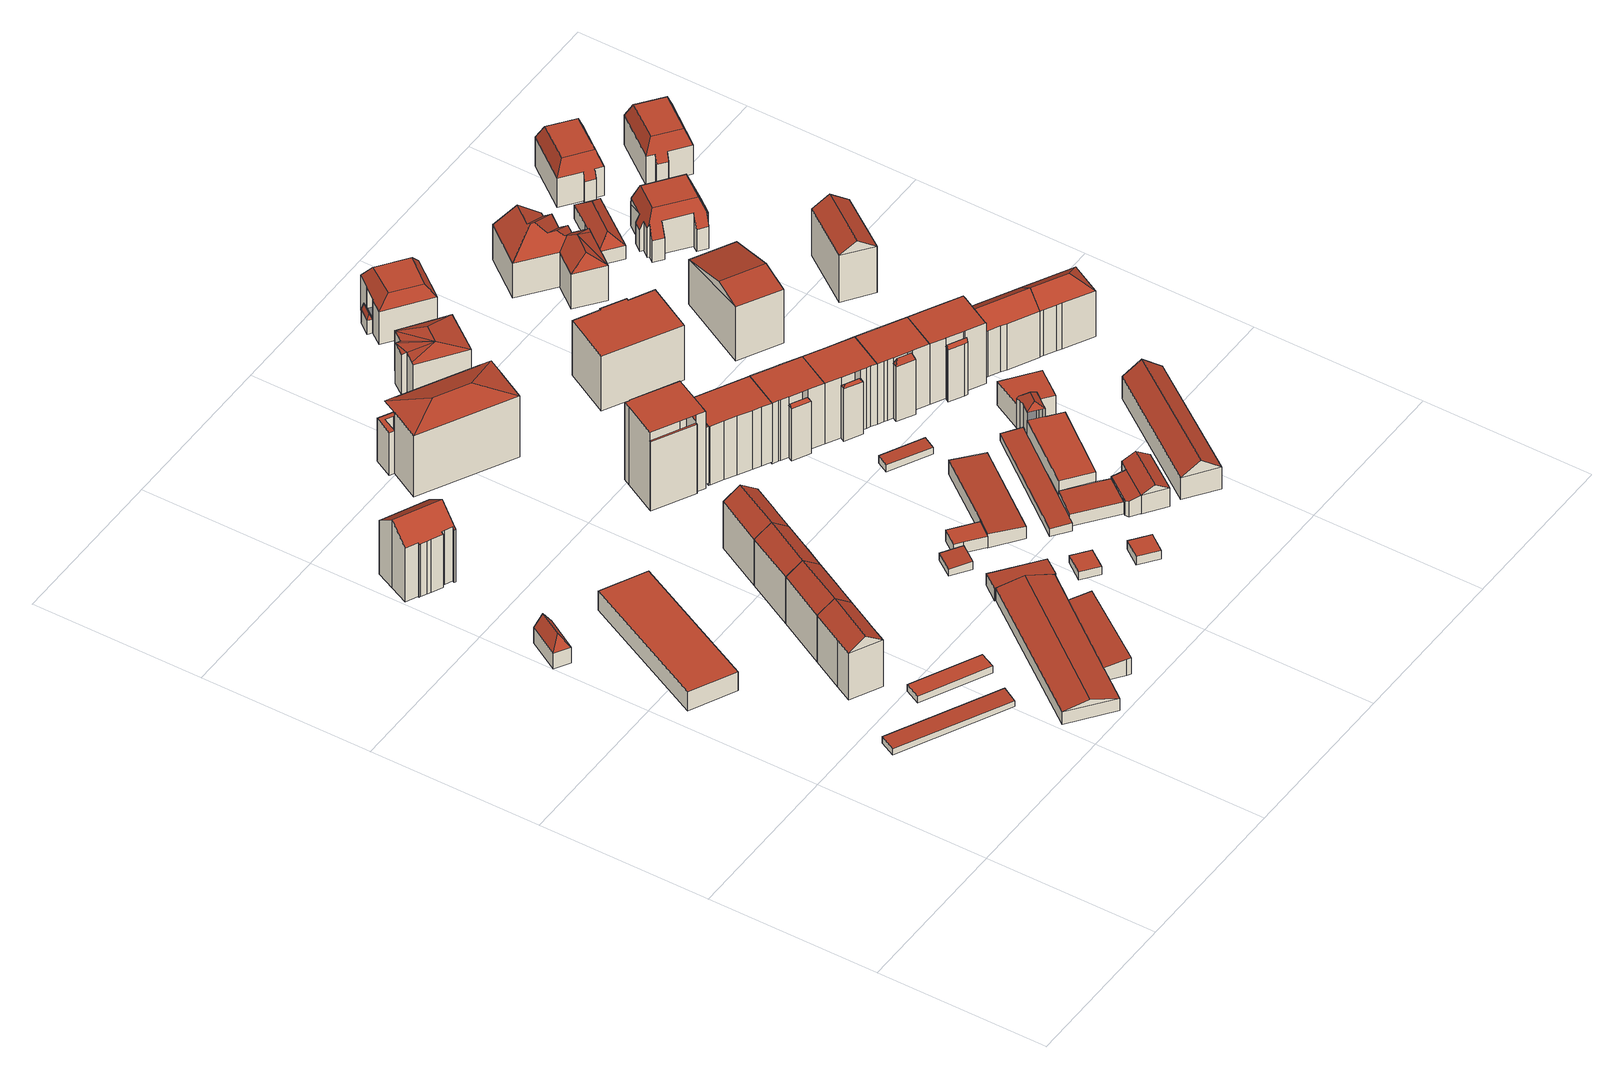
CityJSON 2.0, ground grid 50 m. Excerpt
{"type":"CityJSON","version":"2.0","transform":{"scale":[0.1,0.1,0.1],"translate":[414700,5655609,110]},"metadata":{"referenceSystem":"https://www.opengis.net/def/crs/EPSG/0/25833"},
"CityObjects":{
"building1":{"type":"Building","attributes":{"Dachtyp_tdc":"tdcFreeFormRoof","Gemeindeschluessel":14612000,"Dachneigung":54.96,"QualitaetDacherkennung":4,"Geometrietyp2DReferenz":"3000","measuredHeight":8.85,"function":"31001_9998","roofType":"5000"},"geometry":[{"type":"Solid","lod":"2","boundaries":[[[[0,1,2,3]],[[1,4,5,2]],[[4,6,7,5]],[[6,0,3,7]],[[8,6,4]],[[9,8,4,1]],[[9,1,0]],[[8,9,0,6]],[[3,2,5,7]]]],"semantics":{"surfaces":[{"type":"WallSurface"},{"type":"RoofSurface"},{"type":"GroundSurface"}],"values":[[0,0,0,0,1,1,0,1,2]]}}]},
"building2":{"type":"Building","attributes":{"Dachtyp_tdc":"tdcPolyFlatRoof","Gemeindeschluessel":14612000,"Dachneigung":2.92,"QualitaetDacherkennung":68,"Geometrietyp2DReferenz":"3000","measuredHeight":2.25,"function":"31001_2463","roofType":"2100"},"geometry":[{"type":"Solid","lod":"2","boundaries":[[[[10,11,12,13]],[[11,14,15,12]],[[14,16,17,15]],[[16,10,13,17]],[[16,14,11,10]],[[13,12,15,17]]]],"semantics":{"surfaces":[{"type":"WallSurface"},{"type":"RoofSurface"},{"type":"GroundSurface"}],"values":[[0,0,0,0,1,2]]}}]},
"building3":{"type":"Building","attributes":{"Dachtyp_tdc":"tdcPolyFlatRoof","Gemeindeschluessel":14612000,"Dachneigung":0,"QualitaetDacherkennung":95,"Geometrietyp2DReferenz":"3000","measuredHeight":6.39,"function":"31001_9998","roofType":"1000"},"geometry":[{"type":"Solid","lod":"2","boundaries":[[[[18,19,20,21]],[[22,23,19,18]],[[23,24,20,19]],[[24,25,21,20]],[[25,22,18,21]],[[25,24,23,22]]]],"semantics":{"surfaces":[{"type":"GroundSurface"},{"type":"WallSurface"},{"type":"RoofSurface"}],"values":[[0,1,1,1,1,2]]}}]},
"building4":{"type":"Building","attributes":{"Dachtyp_tdc":"tdcFreeFormRoof","Gemeindeschluessel":14612000,"Dachneigung":35.12,"QualitaetDacherkennung":86,"Geometrietyp2DReferenz":"3000","measuredHeight":19.21,"function":"31001_9998","roofType":"5000"},"geometry":[{"type":"Solid","lod":"2","boundaries":[[[[26,27,28,29]],[[27,30,31,28]],[[30,32,33,31]],[[32,34,35,33]],[[34,36,37,35]],[[36,38,39,37]],[[38,26,29,39]],[[40,41,30,27,26]],[[34,32,41,40,38,36]],[[26,38,40]],[[32,30,41]],[[29,28,31,33,35,37,39]]]],"semantics":{"surfaces":[{"type":"WallSurface"},{"type":"RoofSurface"},{"type":"GroundSurface"}],"values":[[0,0,0,0,0,0,0,1,1,0,0,2]]}}]},
"building5":{"type":"Building","attributes":{"Dachtyp_tdc":"tdcPolyFlatRoof","Gemeindeschluessel":14612000,"Dachneigung":0,"QualitaetDacherkennung":64,"Geometrietyp2DReferenz":"3000","measuredHeight":2.27,"function":"31001_2463","roofType":"1000"},"geometry":[{"type":"Solid","lod":"2","boundaries":[[[[42,43,44,45]],[[43,46,47,44]],[[46,48,49,47]],[[48,42,45,49]],[[48,46,43,42]],[[45,44,47,49]]]],"semantics":{"surfaces":[{"type":"WallSurface"},{"type":"RoofSurface"},{"type":"GroundSurface"}],"values":[[0,0,0,0,1,2]]}}]},
"building6":{"type":"Building","attributes":{"Dachtyp_tdc":"tdcGableRoof","Gemeindeschluessel":14612000,"Dachneigung":38.75,"QualitaetDacherkennung":61,"Geometrietyp2DReferenz":"3000","measuredHeight":22.9,"function":"31001_9998","roofType":"3100"},"geometry":[{"type":"Solid","lod":"2","boundaries":[[[[50,51,52,53]],[[51,54,55,52]],[[54,56,57,55]],[[56,58,59,57]],[[58,60,61,59]],[[60,62,63,61]],[[62,64,65,63]],[[64,66,67,65]],[[66,68,69,67]],[[68,70,71,69]],[[70,72,73,71]],[[72,74,75,73]],[[74,76,77,75]],[[76,78,79,77]],[[78,80,81,79]],[[80,50,53,81]],[[76,74,72,70]],[[70,68,66,64,62,60,58,56,54,51,50,80,78,76]],[[53,52,55,57,59,61,63,65,67,69,71,73,75,77,79,81]]]],"semantics":{"surfaces":[{"type":"WallSurface"},{"type":"RoofSurface"},{"type":"GroundSurface"}],"values":[[0,0,0,0,0,0,0,0,0,0,0,0,0,0,0,0,1,1,2]]}}]},
"building7":{"type":"Building","attributes":{"Dachtyp_tdc":"tdcGableRoof","Gemeindeschluessel":14612000,"Dachneigung":35.63,"QualitaetDacherkennung":85,"Geometrietyp2DReferenz":"3000","measuredHeight":19.22,"function":"31001_9998","roofType":"3100"},"geometry":[{"type":"Solid","lod":"2","boundaries":[[[[82,83,84,85]],[[83,86,87,84]],[[86,88,89,87]],[[88,32,33,89]],[[32,30,31,33]],[[30,82,85,31]],[[82,30,41,90]],[[32,88,86,83,90,41]],[[41,30,32]],[[82,90,83]],[[85,84,87,89,33,31]]]],"semantics":{"surfaces":[{"type":"WallSurface"},{"type":"RoofSurface"},{"type":"GroundSurface"}],"values":[[0,0,0,0,0,0,1,1,0,0,2]]}}]},
"building8":{"type":"Building","attributes":{"Dachtyp_tdc":"tdcFreeFormRoof","Gemeindeschluessel":14612000,"Dachneigung":13.67,"QualitaetDacherkennung":94,"Geometrietyp2DReferenz":"3000","measuredHeight":6.01,"function":"31001_2000","roofType":"5000"},"geometry":[{"type":"Solid","lod":"2","boundaries":[[[[91,92,93,94]],[[92,95,96,93]],[[95,97,98,96]],[[97,99,100,98]],[[99,101,102,100]],[[101,91,94,102]],[[99,97,103,104,91,101]],[[104,103,95,92]],[[92,91,104]],[[97,95,103]],[[94,93,96,98,100,102]]]],"semantics":{"surfaces":[{"type":"WallSurface"},{"type":"RoofSurface"},{"type":"GroundSurface"}],"values":[[0,0,0,0,0,0,1,1,0,0,2]]}}]},
"building9":{"type":"Building","attributes":{"Dachtyp_tdc":"tdcFreeFormRoof","Gemeindeschluessel":14612000,"Dachneigung":35.5,"QualitaetDacherkennung":83,"Geometrietyp2DReferenz":"3000","measuredHeight":19.24,"function":"31001_9998","roofType":"5000"},"geometry":[{"type":"Solid","lod":"2","boundaries":[[[[83,82,85,84]],[[82,105,106,85]],[[105,107,108,106]],[[107,109,110,108]],[[109,111,112,110]],[[111,83,84,112]],[[90,113,105,82]],[[109,107,113,90,83,111]],[[107,105,113]],[[82,83,90]],[[84,85,106,108,110,112]]]],"semantics":{"surfaces":[{"type":"WallSurface"},{"type":"RoofSurface"},{"type":"GroundSurface"}],"values":[[0,0,0,0,0,0,1,1,0,0,2]]}}]},
"building10":{"type":"Building","attributes":{"Dachtyp_tdc":"tdcPolyFlatRoof","Gemeindeschluessel":14612000,"Dachneigung":8.92,"QualitaetDacherkennung":86,"Geometrietyp2DReferenz":"3000","measuredHeight":5.47,"function":"31001_2000","roofType":"2100"},"geometry":[{"type":"Solid","lod":"2","boundaries":[[[[114,115,116,117]],[[115,118,119,116]],[[118,120,121,119]],[[120,122,123,121]],[[122,114,117,123]],[[122,120,118,115,114]],[[117,116,119,121,123]]]],"semantics":{"surfaces":[{"type":"WallSurface"},{"type":"RoofSurface"},{"type":"GroundSurface"}],"values":[[0,0,0,0,0,1,2]]}}]},
"building11":{"type":"Building","attributes":{"Dachtyp_tdc":"tdcFreeFormRoof","Gemeindeschluessel":14612000,"Dachneigung":35.41,"QualitaetDacherkennung":83,"Geometrietyp2DReferenz":"3000","measuredHeight":19.22,"function":"31001_9998","roofType":"5000"},"geometry":[{"type":"Solid","lod":"2","boundaries":[[[[124,125,126,127]],[[125,128,129,126]],[[128,130,131,129]],[[130,107,108,131]],[[107,105,106,108]],[[105,124,127,106]],[[113,132,124,105]],[[128,125,132,113,107,130]],[[105,107,113]],[[125,124,132]],[[127,126,129,131,108,106]]]],"semantics":{"surfaces":[{"type":"WallSurface"},{"type":"RoofSurface"},{"type":"GroundSurface"}],"values":[[0,0,0,0,0,0,1,1,0,0,2]]}}]},
"building12":{"type":"Building","attributes":{"Dachtyp_tdc":"tdcPolyFlatRoof","Gemeindeschluessel":14612000,"Dachneigung":4.4,"QualitaetDacherkennung":78,"Geometrietyp2DReferenz":"3000","measuredHeight":4.22,"function":"31001_2000","roofType":"2100"},"geometry":[{"type":"Solid","lod":"2","boundaries":[[[[95,133,134,135]],[[133,136,137,134]],[[136,138,139,137]],[[138,140,141,139]],[[140,97,142,141]],[[97,95,135,142]],[[97,140,138,136,133,95]],[[135,134,137,139,141,142]]]],"semantics":{"surfaces":[{"type":"WallSurface"},{"type":"RoofSurface"},{"type":"GroundSurface"}],"values":[[0,0,0,0,0,0,1,2]]}}]},
"building13":{"type":"Building","attributes":{"Dachtyp_tdc":"tdcPolyFlatRoof","Gemeindeschluessel":14612000,"Dachneigung":4.21,"QualitaetDacherkennung":61,"Geometrietyp2DReferenz":"3000","measuredHeight":2.8,"function":"31001_9998","roofType":"2100"},"geometry":[{"type":"Solid","lod":"2","boundaries":[[[[143,144,145,146]],[[144,147,148,145]],[[147,149,150,148]],[[149,151,152,150]],[[151,143,146,152]],[[151,149,147,144,143]],[[146,145,148,150,152]]]],"semantics":{"surfaces":[{"type":"WallSurface"},{"type":"RoofSurface"},{"type":"GroundSurface"}],"values":[[0,0,0,0,0,1,2]]}}]},
"building14":{"type":"Building","attributes":{"Gemeindeschluessel":14612000,"Geometrietyp2DReferenz":"3000","function":"31001_9998","roofType":"9999"},"children":["building14-1","building14-2","building14-3"]},
"building14-1":{"type":"BuildingPart","attributes":{"Dachtyp_tdc":"tdcHipRoof","Dachneigung":20.05,"QualitaetDacherkennung":36,"Geometrietyp2DReferenz":"3000","measuredHeight":23.35,"roofType":"3200"},"parents":["building14"],"geometry":[{"type":"MultiSurface","lod":"2","boundaries":[[[153,154,155,156,157]],[[158,159,160,161,162,163]],[[164,165,166,167,168]],[[165,153,157,166]],[[169,154,153,170]],[[165,164,171,172]],[[153,165,172,170]],[[171,159,158,169,170,172]],[[157,156,173,162,161,174,167,166]]],"semantics":{"surfaces":[{"type":"WallSurface"},{"type":"RoofSurface"},{"type":"GroundSurface"}],"values":[0,0,0,0,1,1,1,1,2]}}]},
"building14-2":{"type":"BuildingPart","attributes":{"Dachtyp_tdc":"tdcPolyFlatRoof","Dachneigung":0,"QualitaetDacherkennung":21,"Geometrietyp2DReferenz":"3000","measuredHeight":14.4,"roofType":"1000"},"parents":["building14"],"geometry":[{"type":"MultiSurface","lod":"2","boundaries":[[[155,175,176,156]],[[175,177,178,176]],[[177,179,180,178]],[[179,163,162,180]],[[181,163,179,177,175,155]],[[156,176,178,180,162,173]]],"semantics":{"surfaces":[{"type":"WallSurface"},{"type":"RoofSurface"},{"type":"GroundSurface"}],"values":[0,0,0,0,1,2]}}]},
"building14-3":{"type":"BuildingPart","attributes":{"Dachtyp_tdc":"tdcFreeFormRoof","Dachneigung":62.54,"QualitaetDacherkennung":14,"Geometrietyp2DReferenz":"3000","measuredHeight":15.74,"roofType":"5000"},"parents":["building14"],"geometry":[{"type":"MultiSurface","lod":"2","boundaries":[[[182,168,167,183]],[[160,184,185,161]],[[184,186,187,185]],[[186,182,183,187]],[[188,189,190,186,184]],[[188,184,160]],[[189,188,160,191]],[[192,190,189,191,168]],[[192,168,182]],[[190,192,182,186]],[[183,167,174,161,185,187]]],"semantics":{"surfaces":[{"type":"WallSurface"},{"type":"RoofSurface"},{"type":"GroundSurface"}],"values":[0,0,0,0,1,1,1,1,1,1,2]}}]},
"building15":{"type":"Building","attributes":{"Dachtyp_tdc":"tdcPolyFlatRoof","Gemeindeschluessel":14612000,"Dachneigung":2.63,"QualitaetDacherkennung":38,"Geometrietyp2DReferenz":"3000","measuredHeight":2.69,"function":"31001_2000","roofType":"2100"},"geometry":[{"type":"Solid","lod":"2","boundaries":[[[[193,194,195,196]],[[194,197,198,195]],[[197,199,200,198]],[[199,193,196,200]],[[199,197,194,193]],[[196,195,198,200]]]],"semantics":{"surfaces":[{"type":"WallSurface"},{"type":"RoofSurface"},{"type":"GroundSurface"}],"values":[[0,0,0,0,1,2]]}}]},
"building16":{"type":"Building","attributes":{"Dachtyp_tdc":"tdcPolyFlatRoof","Gemeindeschluessel":14612000,"Dachneigung":0,"QualitaetDacherkennung":34,"Geometrietyp2DReferenz":"3000","measuredHeight":3.78,"function":"31001_9998","roofType":"1000"},"geometry":[{"type":"Solid","lod":"2","boundaries":[[[[201,202,203,204]],[[202,205,206,203]],[[205,207,208,206]],[[207,209,210,208]],[[209,201,204,210]],[[209,207,205,202,201]],[[204,203,206,208,210]]]],"semantics":{"surfaces":[{"type":"WallSurface"},{"type":"RoofSurface"},{"type":"GroundSurface"}],"values":[[0,0,0,0,0,1,2]]}}]},
"building17":{"type":"Building","attributes":{"Gemeindeschluessel":14612000,"Geometrietyp2DReferenz":"3000","function":"31001_9998","roofType":"9999"},"children":["building17-1","building17-2","building17-3"]},
"building17-1":{"type":"BuildingPart","attributes":{"Dachtyp_tdc":"tdcPolyFlatRoof","Dachneigung":0,"QualitaetDacherkennung":39,"Geometrietyp2DReferenz":"3000","measuredHeight":26.15,"roofType":"1000"},"parents":["building17"],"geometry":[{"type":"MultiSurface","lod":"2","boundaries":[[[211,212,213,214,215]],[[212,216,217,218,213]],[[219,220,221,222,223]],[[220,224,225,221]],[[224,226,227,225]],[[226,228,229,227]],[[228,230,231,232,229]],[[230,228,226,224,220,219,216,212,211]],[[214,213,218,222,221,225,227,229,232]]],"semantics":{"surfaces":[{"type":"WallSurface"},{"type":"RoofSurface"},{"type":"GroundSurface"}],"values":[0,0,0,0,0,0,0,1,2]}}]},
"building17-2":{"type":"BuildingPart","attributes":{"Dachtyp_tdc":"tdcPolyFlatRoof","Dachneigung":0,"QualitaetDacherkennung":63,"Geometrietyp2DReferenz":"3000","measuredHeight":19.14,"roofType":"1000"},"parents":["building17"],"geometry":[{"type":"MultiSurface","lod":"2","boundaries":[[[233,215,214,234]],[[231,235,236,232]],[[235,233,234,236]],[[235,231,215,233]],[[234,214,232,236]]],"semantics":{"surfaces":[{"type":"WallSurface"},{"type":"RoofSurface"},{"type":"GroundSurface"}],"values":[0,0,0,1,2]}}]},
"building17-3":{"type":"BuildingPart","attributes":{"Dachtyp_tdc":"tdcPolyFlatRoof","Dachneigung":0,"QualitaetDacherkennung":2,"Geometrietyp2DReferenz":"3000","measuredHeight":23.33,"roofType":"1000"},"parents":["building17"],"geometry":[{"type":"MultiSurface","lod":"2","boundaries":[[[237,223,222,238]],[[217,239,240,218]],[[239,237,238,240]],[[239,217,223,237]],[[238,222,218,240]]],"semantics":{"surfaces":[{"type":"WallSurface"},{"type":"RoofSurface"},{"type":"GroundSurface"}],"values":[0,0,0,1,2]}}]},
"building18":{"type":"Building","attributes":{"Dachtyp_tdc":"tdcPolyFlatRoof","Gemeindeschluessel":14612000,"Dachneigung":0,"QualitaetDacherkennung":63,"Geometrietyp2DReferenz":"3000","measuredHeight":2.96,"function":"31001_2000","roofType":"1000"},"geometry":[{"type":"Solid","lod":"2","boundaries":[[[[241,242,243,244]],[[242,245,246,243]],[[245,247,248,246]],[[247,241,244,248]],[[247,245,242,241]],[[244,243,246,248]]]],"semantics":{"surfaces":[{"type":"WallSurface"},{"type":"RoofSurface"},{"type":"GroundSurface"}],"values":[[0,0,0,0,1,2]]}}]},
"building19":{"type":"Building","attributes":{"Dachtyp_tdc":"tdcPolyFlatRoof","Gemeindeschluessel":14612000,"Dachneigung":0,"QualitaetDacherkennung":81,"Geometrietyp2DReferenz":"3000","measuredHeight":19.77,"function":"31001_9998","roofType":"1000"},"geometry":[{"type":"Solid","lod":"2","boundaries":[[[[249,250,251,252]],[[250,253,254,251]],[[253,255,256,254]],[[255,257,258,256]],[[257,259,260,258]],[[259,261,262,260]],[[261,263,264,262]],[[263,265,266,264]],[[265,267,268,266]],[[267,269,270,268]],[[269,249,252,270]],[[269,267,265,263,261,259,257,255,253,250,249]],[[252,251,254,256,258,260,262,264,266,268,270]]]],"semantics":{"surfaces":[{"type":"WallSurface"},{"type":"RoofSurface"},{"type":"GroundSurface"}],"values":[[0,0,0,0,0,0,0,0,0,0,0,1,2]]}}]},
"building20":{"type":"Building","attributes":{"Dachtyp_tdc":"tdcPolyFlatRoof","Gemeindeschluessel":14612000,"Dachneigung":4.26,"QualitaetDacherkennung":61,"Geometrietyp2DReferenz":"3000","measuredHeight":4.69,"function":"31001_9998","roofType":"2100"},"geometry":[{"type":"Solid","lod":"2","boundaries":[[[[271,272,273,274]],[[272,275,276,273]],[[275,277,278,276]],[[277,279,280,278]],[[279,271,274,280]],[[279,277,275,272,271]],[[274,273,276,278,280]]]],"semantics":{"surfaces":[{"type":"WallSurface"},{"type":"RoofSurface"},{"type":"GroundSurface"}],"values":[[0,0,0,0,0,1,2]]}}]},
"building21":{"type":"Building","attributes":{"Dachtyp_tdc":"tdcFreeFormRoof","Gemeindeschluessel":14612000,"Dachneigung":10.16,"QualitaetDacherkennung":36,"Geometrietyp2DReferenz":"3000","measuredHeight":15.4,"function":"31001_9998","roofType":"5000"},"geometry":[{"type":"Solid","lod":"2","boundaries":[[[[281,282,283,284]],[[282,285,286,283]],[[285,287,288,286]],[[287,289,290,288]],[[289,291,292,290]],[[291,293,294,292]],[[293,295,296,294]],[[295,281,284,296]],[[285,297,298,287]],[[299,282,281,300]],[[285,282,299,297]],[[293,291,289]],[[300,297,299]],[[295,297,300]],[[293,297,295]],[[289,297,293]],[[297,289,298]],[[281,295,300]],[[289,287,298]],[[284,283,286,288,290,292,294,296]]]],"semantics":{"surfaces":[{"type":"WallSurface"},{"type":"RoofSurface"},{"type":"GroundSurface"}],"values":[[0,0,0,0,0,0,0,0,1,1,1,1,1,1,1,1,1,0,0,2]]}}]},
"building22":{"type":"Building","attributes":{"Dachtyp_tdc":"tdcPolyFlatRoof","Gemeindeschluessel":14612000,"Dachneigung":2.81,"QualitaetDacherkennung":77,"Geometrietyp2DReferenz":"3000","measuredHeight":4.5,"function":"31001_2000","roofType":"2100"},"geometry":[{"type":"Solid","lod":"2","boundaries":[[[[301,302,303,304]],[[302,305,306,303]],[[305,307,308,306]],[[307,309,310,308]],[[309,301,304,310]],[[309,307,305,302,301]],[[304,303,306,308,310]]]],"semantics":{"surfaces":[{"type":"WallSurface"},{"type":"RoofSurface"},{"type":"GroundSurface"}],"values":[[0,0,0,0,0,1,2]]}}]},
"building23":{"type":"Building","attributes":{"Dachtyp_tdc":"tdcPolyFlatRoof","Gemeindeschluessel":14612000,"Dachneigung":2.91,"QualitaetDacherkennung":84,"Geometrietyp2DReferenz":"3000","measuredHeight":2.79,"function":"31001_2463","roofType":"2100"},"geometry":[{"type":"Solid","lod":"2","boundaries":[[[[311,312,313,303]],[[312,314,315,313]],[[314,316,317,315]],[[316,318,319,317]],[[318,320,306,319]],[[320,311,303,306]],[[320,318,316,314,312,311]],[[303,313,315,317,319,306]]]],"semantics":{"surfaces":[{"type":"WallSurface"},{"type":"RoofSurface"},{"type":"GroundSurface"}],"values":[[0,0,0,0,0,0,1,2]]}}]},
"building24":{"type":"Building","attributes":{"Dachtyp_tdc":"tdcPolyFlatRoof","Gemeindeschluessel":14612000,"Dachneigung":14.34,"QualitaetDacherkennung":83,"Geometrietyp2DReferenz":"3000","measuredHeight":6.11,"function":"31001_2000","roofType":"2100"},"geometry":[{"type":"Solid","lod":"2","boundaries":[[[[321,322,323,324]],[[322,325,326,323]],[[325,327,328,326]],[[327,329,330,328]],[[329,331,332,330]],[[331,321,324,332]],[[331,329,327,325,322,321]],[[324,323,326,328,330,332]]]],"semantics":{"surfaces":[{"type":"WallSurface"},{"type":"RoofSurface"},{"type":"GroundSurface"}],"values":[[0,0,0,0,0,0,1,2]]}}]},
"building25":{"type":"Building","attributes":{"Gemeindeschluessel":14612000,"Geometrietyp2DReferenz":"3000","function":"31001_9998","roofType":"9999"},"children":["building25-1","building25-2"]},
"building25-1":{"type":"BuildingPart","attributes":{"Dachtyp_tdc":"tdcFreeFormRoof","Dachneigung":56.1,"QualitaetDacherkennung":28,"Geometrietyp2DReferenz":"3000","measuredHeight":18.66,"roofType":"5000"},"parents":["building25"],"geometry":[{"type":"MultiSurface","lod":"2","boundaries":[[[333,334,335,336]],[[334,337,338,335]],[[337,339,340,338]],[[341,342,337,334]],[[341,334,333]],[[342,341,333,339]],[[342,339,337]],[[340,336,335,338]]],"semantics":{"surfaces":[{"type":"WallSurface"},{"type":"RoofSurface"},{"type":"GroundSurface"}],"values":[0,0,0,1,1,1,0,2]}}]},
"building25-2":{"type":"BuildingPart","attributes":{"Dachtyp_tdc":"tdcPolyFlatRoof","Dachneigung":0,"QualitaetDacherkennung":86,"Geometrietyp2DReferenz":"3000","measuredHeight":20.33,"roofType":"1000"},"parents":["building25"],"geometry":[{"type":"MultiSurface","lod":"2","boundaries":[[[343,344,336,345]],[[344,333,336]],[[346,340,339]],[[346,347,348,340]],[[347,349,350,348]],[[349,267,351,350]],[[267,265,352,351]],[[265,353,354,352]],[[353,355,356,354]],[[355,357,358,356]],[[357,359,360,358]],[[359,343,345,360]],[[359,357,355,353,265,267,349,347,346,344,343]],[[345,336,340,348,350,351,352,354,356,358,360]]],"semantics":{"surfaces":[{"type":"WallSurface"},{"type":"RoofSurface"},{"type":"GroundSurface"}],"values":[0,0,0,0,0,0,0,0,0,0,0,0,1,2]}}]},
"building26":{"type":"Building","attributes":{"Dachtyp_tdc":"tdcPolyFlatRoof","Gemeindeschluessel":14612000,"Dachneigung":3.55,"QualitaetDacherkennung":89,"Geometrietyp2DReferenz":"3000","measuredHeight":2.51,"function":"31001_9998","roofType":"2100"},"geometry":[{"type":"Solid","lod":"2","boundaries":[[[[361,362,363,364]],[[362,365,366,363]],[[365,367,368,366]],[[367,361,364,368]],[[367,365,362,361]],[[364,363,366,368]]]],"semantics":{"surfaces":[{"type":"WallSurface"},{"type":"RoofSurface"},{"type":"GroundSurface"}],"values":[[0,0,0,0,1,2]]}}]},
"building27":{"type":"Building","attributes":{"Dachtyp_tdc":"tdcFreeFormRoof","Gemeindeschluessel":14612000,"Dachneigung":30.5,"QualitaetDacherkennung":84,"Geometrietyp2DReferenz":"3000","measuredHeight":8.42,"function":"31001_2000","roofType":"5000"},"geometry":[{"type":"Solid","lod":"2","boundaries":[[[[369,370,371,372]],[[370,373,374,371]],[[373,375,376,374]],[[375,377,378,376]],[[377,369,372,378]],[[379,375,373,370,380]],[[369,377,379,380]],[[377,375,379]],[[370,369,380]],[[372,371,374,376,378]]]],"semantics":{"surfaces":[{"type":"WallSurface"},{"type":"RoofSurface"},{"type":"GroundSurface"}],"values":[[0,0,0,0,0,1,1,0,0,2]]}}]},
"building28":{"type":"Building","attributes":{"Dachtyp_tdc":"tdcPolyFlatRoof","Gemeindeschluessel":14612000,"Dachneigung":0,"QualitaetDacherkennung":65,"Geometrietyp2DReferenz":"3000","measuredHeight":18.42,"function":"31001_9998","roofType":"1000"},"geometry":[{"type":"Solid","lod":"2","boundaries":[[[[381,382,383,384]],[[382,385,386,383]],[[385,387,388,386]],[[387,389,390,388]],[[389,391,392,390]],[[391,393,394,392]],[[393,395,396,394]],[[395,381,384,396]],[[395,393,391,389,387,385,382,381]],[[384,383,386,388,390,392,394,396]]]],"semantics":{"surfaces":[{"type":"WallSurface"},{"type":"RoofSurface"},{"type":"GroundSurface"}],"values":[[0,0,0,0,0,0,0,0,1,2]]}}]},
"building29":{"type":"Building","attributes":{"Gemeindeschluessel":14612000,"Geometrietyp2DReferenz":"3000","function":"31001_9998","roofType":"9999"},"children":["building29-1","building29-2"]},
"building29-1":{"type":"BuildingPart","attributes":{"Dachtyp_tdc":"tdcFreeFormRoof","Dachneigung":51.28,"QualitaetDacherkennung":32,"Geometrietyp2DReferenz":"3000","measuredHeight":18.49,"roofType":"5000"},"parents":["building29"],"geometry":[{"type":"MultiSurface","lod":"2","boundaries":[[[397,398,399,400]],[[398,401,402,399]],[[401,403,404,402]],[[405,403,401]],[[406,405,401,398]],[[406,398,397]],[[405,406,397,403]],[[399,402,404,400]]],"semantics":{"surfaces":[{"type":"WallSurface"},{"type":"RoofSurface"},{"type":"GroundSurface"}],"values":[0,0,0,1,1,1,1,2]}}]},
"building29-2":{"type":"BuildingPart","attributes":{"Dachtyp_tdc":"tdcPolyFlatRoof","Dachneigung":0,"QualitaetDacherkennung":88,"Geometrietyp2DReferenz":"3000","measuredHeight":20.36,"roofType":"1000"},"parents":["building29"],"geometry":[{"type":"MultiSurface","lod":"2","boundaries":[[[407,408,409,410]],[[408,411,412,409]],[[411,413,400,412]],[[413,397,400]],[[414,404,403]],[[414,343,345,404]],[[343,359,360,345]],[[359,415,416,360]],[[415,417,418,416]],[[417,419,420,418]],[[419,407,410,420]],[[419,417,415,359,343,414,413,411,408,407]],[[410,409,412,400,404,345,360,416,418,420]]],"semantics":{"surfaces":[{"type":"WallSurface"},{"type":"RoofSurface"},{"type":"GroundSurface"}],"values":[0,0,0,0,0,0,0,0,0,0,0,1,2]}}]},
"building30":{"type":"Building","attributes":{"Gemeindeschluessel":14612000,"Geometrietyp2DReferenz":"3000","function":"31001_2000","roofType":"9999"},"children":["building30-1","building30-2","building30-3"]},
"building30-1":{"type":"BuildingPart","attributes":{"Dachtyp_tdc":"tdcPolyFlatRoof","Dachneigung":0,"QualitaetDacherkennung":84,"Geometrietyp2DReferenz":"3000","measuredHeight":7.95,"roofType":"1000"},"parents":["building30"],"geometry":[{"type":"MultiSurface","lod":"2","boundaries":[[[421,422,423,306]],[[424,425,426,427]],[[425,428,308,426]],[[428,421,306,308]],[[428,425,424,422,421]],[[306,423,427,426,308]]],"semantics":{"surfaces":[{"type":"WallSurface"},{"type":"RoofSurface"},{"type":"GroundSurface"}],"values":[0,0,0,0,1,2]}}]},
"building30-2":{"type":"BuildingPart","attributes":{"Dachtyp_tdc":"tdcFreeFormRoof","Dachneigung":43.43,"QualitaetDacherkennung":4,"Geometrietyp2DReferenz":"3000","measuredHeight":12.78,"roofType":"5000"},"parents":["building30"],"geometry":[{"type":"MultiSurface","lod":"2","boundaries":[[[429,430,431,432,433]],[[434,435,436,437,438]],[[435,439,440,436]],[[439,441,424,427,440]],[[442,443,319,423,422]],[[443,429,433,319]],[[441,439,435,434,444,445]],[[434,446,444]],[[446,430,429,443,442,445,444]],[[442,441,445]],[[433,432,447,437,436,440,427,423,319]]],"semantics":{"surfaces":[{"type":"WallSurface"},{"type":"RoofSurface"},{"type":"GroundSurface"}],"values":[0,0,0,0,0,0,1,1,1,1,2]}}]},
"building30-3":{"type":"BuildingPart","attributes":{"Dachtyp_tdc":"tdcPolyFlatRoof","Dachneigung":0,"QualitaetDacherkennung":76,"Geometrietyp2DReferenz":"3000","measuredHeight":7.89,"roofType":"1000"},"parents":["building30"],"geometry":[{"type":"MultiSurface","lod":"2","boundaries":[[[448,449,450,451]],[[449,452,453,450]],[[452,438,437,453]],[[431,454,455,432]],[[454,448,451,455]],[[454,431,456,438,452,449,448]],[[451,450,453,437,447,432,455]]],"semantics":{"surfaces":[{"type":"WallSurface"},{"type":"RoofSurface"},{"type":"GroundSurface"}],"values":[0,0,0,0,0,1,2]}}]},
"building31":{"type":"Building","attributes":{"Gemeindeschluessel":14612000,"Geometrietyp2DReferenz":"3000","function":"31001_9998","roofType":"9999"},"children":["building31-1","building31-2"]},
"building31-1":{"type":"BuildingPart","attributes":{"Dachtyp_tdc":"tdcCutTentRoof","Dachneigung":0.167,"QualitaetDacherkennung":45,"Geometrietyp2DReferenz":"3000","measuredHeight":15.1,"roofType":"9999"},"parents":["building31"],"geometry":[{"type":"MultiSurface","lod":"2","boundaries":[[[457,458,459,460,461]],[[458,462,463,459]],[[462,464,465,463]],[[464,466,467,465]],[[466,468,469,467]],[[468,470,471,469]],[[470,472,473,474,471]],[[464,462,475,476]],[[466,464,476,477]],[[468,466,477,478]],[[462,458,457,472,470,468,478,475]],[[478,477,476,475]],[[460,459,463,465,467,469,471,474]]],"semantics":{"surfaces":[{"type":"WallSurface"},{"type":"RoofSurface"},{"type":"GroundSurface"}],"values":[0,0,0,0,0,0,0,1,1,1,1,1,2]}}]},
"building31-2":{"type":"BuildingPart","attributes":{"Dachtyp_tdc":"tdcFreeFormRoof","Dachneigung":65.94,"QualitaetDacherkennung":13,"Geometrietyp2DReferenz":"3000","measuredHeight":6.29,"roofType":"5000"},"parents":["building31"],"geometry":[{"type":"MultiSurface","lod":"2","boundaries":[[[479,473,461,480,481]],[[471,482,483,484,460,474]],[[479,485,482,471]],[[485,486,483,482]],[[486,480,484,483]],[[480,461,460,484]],[[473,479,471,474]],[[480,486,485,481]],[[485,479,481]]],"semantics":{"surfaces":[{"type":"RoofSurface"},{"type":"GroundSurface"},{"type":"WallSurface"}],"values":[0,1,2,2,2,2,2,0,0]}}]},
"building32":{"type":"Building","attributes":{"Gemeindeschluessel":14612000,"Geometrietyp2DReferenz":"3000","function":"31001_9998","roofType":"9999"},"children":["building32-1","building32-2"]},
"building32-1":{"type":"BuildingPart","attributes":{"Dachtyp_tdc":"tdcPolyFlatRoof","Dachneigung":0,"QualitaetDacherkennung":88,"Geometrietyp2DReferenz":"3000","measuredHeight":20.33,"roofType":"1000"},"parents":["building32"],"geometry":[{"type":"MultiSurface","lod":"2","boundaries":[[[487,488,489,490]],[[488,491,489]],[[492,493,494]],[[492,495,496,493]],[[495,497,498,496]],[[497,407,410,498]],[[407,419,420,410]],[[419,499,500,420]],[[499,501,502,500]],[[501,503,504,502]],[[503,487,490,504]],[[503,501,499,419,407,497,495,492,488,487]],[[490,489,493,496,498,410,420,500,502,504]]],"semantics":{"surfaces":[{"type":"WallSurface"},{"type":"RoofSurface"},{"type":"GroundSurface"}],"values":[0,0,0,0,0,0,0,0,0,0,0,1,2]}}]},
"building32-2":{"type":"BuildingPart","attributes":{"Dachtyp_tdc":"tdcFreeFormRoof","Dachneigung":70.67,"QualitaetDacherkennung":12,"Geometrietyp2DReferenz":"3000","measuredHeight":20.49,"roofType":"5000"},"parents":["building32"],"geometry":[{"type":"MultiSurface","lod":"2","boundaries":[[[505,494,493,506]],[[507,494,505]],[[508,507,505,509]],[[508,509,491]],[[507,508,491,494]],[[489,510,506,493]],[[509,505,506,510]],[[491,509,510,489]]],"semantics":{"surfaces":[{"type":"WallSurface"},{"type":"RoofSurface"},{"type":"GroundSurface"}],"values":[0,1,1,1,1,2,0,0]}}]},
"building33":{"type":"Building","attributes":{"Dachtyp_tdc":"tdcGableRoof","Gemeindeschluessel":14612000,"Dachneigung":37.18,"QualitaetDacherkennung":91,"Geometrietyp2DReferenz":"3000","measuredHeight":11.43,"function":"31001_2000","roofType":"3100"},"geometry":[{"type":"Solid","lod":"2","boundaries":[[[[511,512,513,514]],[[512,515,516,513]],[[515,517,518,516]],[[517,511,514,518]],[[515,512,519]],[[511,517,520]],[[512,511,520,519]],[[517,515,519,520]],[[514,513,516,518]]]],"semantics":{"surfaces":[{"type":"WallSurface"},{"type":"RoofSurface"},{"type":"GroundSurface"}],"values":[[0,0,0,0,0,0,1,1,2]]}}]},
"building34":{"type":"Building","attributes":{"Gemeindeschluessel":14612000,"Geometrietyp2DReferenz":"3000","function":"31001_9998","roofType":"9999"},"children":["building34-1","building34-2"]},
"building34-1":{"type":"BuildingPart","attributes":{"Dachtyp_tdc":"tdcFreeFormRoof","Dachneigung":56.84,"QualitaetDacherkennung":16,"Geometrietyp2DReferenz":"3000","measuredHeight":18.71,"roofType":"5000"},"parents":["building34"],"geometry":[{"type":"MultiSurface","lod":"2","boundaries":[[[521,522,523,524]],[[522,525,526,523]],[[525,527,528,526]],[[522,521,529,530,531]],[[531,532,533,527,525,522]],[[534,535,536,537,524,523,526,528]],[[533,532,534]],[[532,531,535,534]],[[531,530,536,535]],[[530,529,537,536]],[[529,521,524,537]]],"semantics":{"surfaces":[{"type":"WallSurface"},{"type":"RoofSurface"},{"type":"GroundSurface"}],"values":[0,0,0,1,1,2,0,0,0,0,0]}}]},
"building34-2":{"type":"BuildingPart","attributes":{"Dachtyp_tdc":"tdcPolyFlatRoof","Dachneigung":0,"QualitaetDacherkennung":85,"Geometrietyp2DReferenz":"3000","measuredHeight":20.35,"roofType":"1000"},"parents":["building34"],"geometry":[{"type":"MultiSurface","lod":"2","boundaries":[[[538,539,540,541]],[[539,542,534,540]],[[542,533,534]],[[543,544,526,528,527]],[[544,487,490,526]],[[487,503,504,490]],[[503,545,546,504]],[[545,547,548,546]],[[547,549,550,548]],[[549,551,552,550]],[[551,538,541,552]],[[551,549,547,545,503,487,544,543,542,539,538]],[[541,540,534,528,526,490,504,546,548,550,552]]],"semantics":{"surfaces":[{"type":"WallSurface"},{"type":"RoofSurface"},{"type":"GroundSurface"}],"values":[0,0,0,0,0,0,0,0,0,0,0,1,2]}}]},
"building35":{"type":"Building","attributes":{"Dachtyp_tdc":"tdcGableRoof","Gemeindeschluessel":14612000,"Dachneigung":17.61,"QualitaetDacherkennung":14,"Geometrietyp2DReferenz":"3000","measuredHeight":19.7,"function":"31001_9998","roofType":"3100"},"geometry":[{"type":"Solid","lod":"2","boundaries":[[[[553,554,555,556]],[[554,557,558,555]],[[557,559,560,558]],[[557,554,561]],[[553,559,562]],[[554,553,562,561]],[[559,557,561,562]],[[556,555,558,560]],[[559,553,556,560]]]],"semantics":{"surfaces":[{"type":"WallSurface"},{"type":"RoofSurface"},{"type":"GroundSurface"}],"values":[[0,0,0,0,0,1,1,2,0]]}}]},
"building36":{"type":"Building","attributes":{"Dachtyp_tdc":"tdcFreeFormRoof","Gemeindeschluessel":14612000,"Dachneigung":36.62,"QualitaetDacherkennung":20,"Geometrietyp2DReferenz":"3000","measuredHeight":16.89,"function":"31001_9998","roofType":"5000"},"geometry":[{"type":"Solid","lod":"2","boundaries":[[[[563,564,565,566]],[[564,567,568,565]],[[567,569,570,568]],[[569,571,572,570]],[[571,573,574,572]],[[573,575,576,574]],[[575,577,578,576]],[[577,579,580,578]],[[579,581,582,580]],[[581,583,584,582]],[[583,585,586,584]],[[585,587,588,586]],[[587,589,590,588]],[[589,591,592,590]],[[591,563,566,592]],[[593,594,595,591,589]],[[593,589,587]],[[594,585,583]],[[594,587,585]],[[587,594,593]],[[596,595,594,583,581]],[[597,596,581,579]],[[598,597,579,577]],[[599,598,577,575]],[[600,601,599,575,573]],[[602,600,573,571]],[[569,602,571]],[[567,602,569]],[[602,567,564]],[[601,600,602,564,563]],[[595,596,597,598,599,601,563,591]],[[566,565,568,570,572,574,576,578,580,582,584,586,588,590,592]]]],"semantics":{"surfaces":[{"type":"WallSurface"},{"type":"RoofSurface"},{"type":"GroundSurface"}],"values":[[0,0,0,0,0,0,0,0,0,0,0,0,0,0,0,1,1,1,1,1,1,1,1,1,1,1,0,0,0,1,1,2]]}}]},
"building37":{"type":"Building","attributes":{"Dachtyp_tdc":"tdcGableRoof","Gemeindeschluessel":14612000,"Dachneigung":37.74,"QualitaetDacherkennung":87,"Geometrietyp2DReferenz":"3000","measuredHeight":19.37,"function":"31001_9998","roofType":"3100"},"geometry":[{"type":"Solid","lod":"2","boundaries":[[[[603,604,605,606]],[[604,607,608,605]],[[607,609,610,608]],[[609,611,612,610]],[[611,613,614,612]],[[613,615,616,614]],[[615,617,618,616]],[[617,619,620,618]],[[619,603,606,620]],[[615,613,611,609]],[[609,607,604,603,619,617,615]],[[606,605,608,610,612,614,616,618,620]]]],"semantics":{"surfaces":[{"type":"WallSurface"},{"type":"RoofSurface"},{"type":"GroundSurface"}],"values":[[0,0,0,0,0,0,0,0,0,1,1,2]]}}]},
"building38":{"type":"Building","attributes":{"Dachtyp_tdc":"tdcFreeFormRoof","Gemeindeschluessel":14612000,"Dachneigung":37.67,"QualitaetDacherkennung":84,"Geometrietyp2DReferenz":"3000","measuredHeight":19.23,"function":"31001_9998","roofType":"5000"},"geometry":[{"type":"Solid","lod":"2","boundaries":[[[[621,622,623,624]],[[622,625,626,623]],[[625,613,627,626]],[[613,628,629,627]],[[628,630,631,629]],[[630,632,633,631]],[[632,621,624,633]],[[628,634,630]],[[634,628,613,615]],[[632,630,634,615,625,622,621]],[[613,625,615]],[[624,623,626,627,629,631,633]]]],"semantics":{"surfaces":[{"type":"WallSurface"},{"type":"RoofSurface"},{"type":"GroundSurface"}],"values":[[0,0,0,0,0,0,0,1,1,1,0,2]]}}]},
"building39":{"type":"Building","attributes":{"Dachtyp_tdc":"tdcFreeFormRoof","Gemeindeschluessel":14612000,"Dachneigung":41.71,"QualitaetDacherkennung":54,"Geometrietyp2DReferenz":"3000","measuredHeight":7.65,"function":"31001_9998","roofType":"5000"},"geometry":[{"type":"Solid","lod":"2","boundaries":[[[[635,636,637,638]],[[636,639,640,637]],[[639,641,642,640]],[[641,643,644,642]],[[643,645,646,644]],[[645,635,638,646]],[[647,648,636,635]],[[647,635,645]],[[645,643,641,639,648,647]],[[648,639,636]],[[638,637,640,642,644,646]]]],"semantics":{"surfaces":[{"type":"WallSurface"},{"type":"RoofSurface"},{"type":"GroundSurface"}],"values":[[0,0,0,0,0,0,1,1,1,1,2]]}}]},
"building40":{"type":"Building","attributes":{"Dachtyp_tdc":"tdcGableRoof","Gemeindeschluessel":14612000,"Dachneigung":34.83,"QualitaetDacherkennung":76,"Geometrietyp2DReferenz":"3000","measuredHeight":19.17,"function":"31001_9998","roofType":"3100"},"geometry":[{"type":"Solid","lod":"2","boundaries":[[[[649,650,651,652]],[[650,653,654,651]],[[653,655,656,654]],[[655,649,652,656]],[[653,650,657]],[[649,655,658]],[[650,649,658,657]],[[655,653,657,658]],[[652,651,654,656]]]],"semantics":{"surfaces":[{"type":"WallSurface"},{"type":"RoofSurface"},{"type":"GroundSurface"}],"values":[[0,0,0,0,0,0,1,1,2]]}}]},
"building41":{"type":"Building","attributes":{"Dachtyp_tdc":"tdcFreeFormRoof","Gemeindeschluessel":14612000,"Dachneigung":75.58,"QualitaetDacherkennung":54,"Geometrietyp2DReferenz":"3000","measuredHeight":14.48,"function":"31001_9998","roofType":"5000"},"geometry":[{"type":"Solid","lod":"2","boundaries":[[[[659,660,661,662]],[[660,663,664,661]],[[663,665,666,664]],[[665,667,668,666]],[[667,669,670,668]],[[669,671,672,670]],[[671,673,674,672]],[[673,675,676,674]],[[675,677,678,676]],[[677,679,680,678]],[[679,681,682,680]],[[681,683,684,682]],[[683,685,686,684]],[[685,687,688,686]],[[687,689,690,688]],[[689,691,692,690]],[[691,693,694,692]],[[693,695,696,694]],[[695,697,698,696]],[[697,659,662,698]],[[685,699,700,701,702,695,693,691,689,687]],[[665,663,660,659,697,702,701,703,704,669,667]],[[705,706,679,677,675,673,671,704,703]],[[700,699,683,681,706,705]],[[701,700,705,703]],[[681,679,706]],[[697,695,702]],[[671,669,704]],[[685,683,699]],[[662,661,664,666,668,670,672,674,676,678,680,682,684,686,688,690,692,694,696,698]]]],"semantics":{"surfaces":[{"type":"WallSurface"},{"type":"RoofSurface"},{"type":"GroundSurface"}],"values":[[0,0,0,0,0,0,0,0,0,0,0,0,0,0,0,0,0,0,0,0,1,1,1,1,1,0,0,0,0,2]]}}]},
"building42":{"type":"Building","attributes":{"Dachtyp_tdc":"tdcCutTentRoof","Gemeindeschluessel":14612000,"Dachneigung":0.079,"QualitaetDacherkennung":67,"Geometrietyp2DReferenz":"3000","measuredHeight":14.49,"function":"31001_9998","roofType":"9999"},"geometry":[{"type":"Solid","lod":"2","boundaries":[[[[707,708,709,710]],[[708,711,712,709]],[[711,713,714,712]],[[713,715,716,714]],[[715,717,718,716]],[[717,719,720,718]],[[719,721,722,720]],[[721,707,710,722]],[[721,719,717,715,713,711,723,724]],[[707,721,724,725]],[[708,707,725,726]],[[711,708,726,723]],[[726,725,724,723]],[[710,709,712,714,716,718,720,722]]]],"semantics":{"surfaces":[{"type":"WallSurface"},{"type":"RoofSurface"},{"type":"GroundSurface"}],"values":[[0,0,0,0,0,0,0,0,1,1,1,1,1,2]]}}]},
"building43":{"type":"Building","attributes":{"Dachtyp_tdc":"tdcCutTentRoof","Gemeindeschluessel":14612000,"Dachneigung":0.088,"QualitaetDacherkennung":67,"Geometrietyp2DReferenz":"3000","measuredHeight":14.5,"function":"31001_9998","roofType":"9999"},"geometry":[{"type":"Solid","lod":"2","boundaries":[[[[727,728,729,730]],[[728,731,732,729]],[[731,733,734,732]],[[733,735,736,734]],[[735,737,738,736]],[[737,739,740,738]],[[739,737,741,742]],[[743,739,742,744]],[[735,733,731,728,727,743,744,745]],[[737,735,745,741]],[[745,744,742,741]],[[740,746,730,729,732,734,736,738]],[[739,743,746,740]],[[743,727,730,746]]]],"semantics":{"surfaces":[{"type":"WallSurface"},{"type":"RoofSurface"},{"type":"GroundSurface"}],"values":[[0,0,0,0,0,0,1,1,1,1,1,2,0,0]]}}]}
},
"vertices":[
[56,1376,62],[100,1350,62],[100,1350,9],[56,1376,9],[45,1257,62],[45,1257,9],[2,1283,62],[2,1283,9],[36,1292,98],[78,1363,98],
[182,395,42],[205,440,45],[205,440,22],[182,395,22],[519,281,45],[519,281,22],[496,236,42],[496,236,22],
[45,913,19],[236,1301,19],[366,1236,19],[175,848,19],[45,913,83],[236,1301,83],[366,1236,83],[175,848,83],
[289,594,184],[314,642,184],[314,642,27],[289,594,27],[364,735,184],[364,735,27],[450,689,184],[450,689,27],[415,622,184],[415,622,27],[405,604,184],[405,604,27],[376,548,184],[376,548,27],[332,571,219],[407,712,219],
[594,395,44],[572,350,44],[572,350,21],[594,395,21],[377,447,44],[377,447,21],[400,492,44],[400,492,21],
[129,1662,202],[107,1672,202],[107,1672,19],[129,1662,19],[99,1676,202],[99,1676,19],[97,1670,197],[97,1670,19],[65,1685,197],[65,1685,19],[54,1690,197],[54,1690,19],[38,1698,197],[38,1698,19],[33,1700,197],[33,1700,19],[35,1704,200],[35,1704,19],[0,1720,200],[0,1720,19],[26,1775,248],[26,1775,19],[52,1830,200],[52,1830,19],[184,1767,200],[184,1767,19],[158,1712,248],[158,1712,19],[130,1654,197],[130,1654,19],[126,1656,196],[126,1656,19],
[439,877,184],[525,831,184],[525,831,27],[439,877,27],[489,762,184],[489,762,27],[479,743,184],[479,743,27],[482,854,219],
[621,7,68],[501,99,69],[501,99,27],[621,7,27],[795,485,68],[795,485,27],[917,390,68],[917,390,27],[855,310,68],[855,310,27],[692,99,68],[692,99,27],[856,438,87],[560,54,87],
[514,1018,184],[514,1018,27],[600,972,184],[600,972,27],[564,903,184],[564,903,27],[554,885,184],[554,885,27],[557,995,219],
[692,99,69],[855,310,69],[855,310,26],[692,99,26],[905,272,79],[905,272,26],[750,55,81],[750,55,26],[740,62,79],[740,62,26],
[588,1158,184],[674,1112,184],[674,1112,27],[588,1158,27],[639,1044,184],[639,1044,27],[629,1027,184],[629,1027,27],[631,1135,219],
[792,487,68],[792,487,26],[795,485,26],[830,536,64],[830,536,26],[958,438,64],[958,438,26],[920,388,68],[920,388,26],[917,390,26],
[806,632,49],[844,684,49],[844,684,26],[806,632,26],[875,661,52],[875,661,26],[896,645,54],[896,645,26],[859,594,54],[859,594,26],
[332,1909,230],[378,1995,231],[378,1995,168],[378,1995,24],[332,1909,24],[428,2023,231],[638,1911,231],[638,1911,168],[638,1911,24],[428,2023,24],[428,2023,168],[643,1851,231],[598,1767,230],[598,1767,24],[643,1851,24],[643,1851,168],[400,2038,231],[449,1930,257],[667,1896,231],[548,1877,257],[400,2038,24],[667,1896,24],
[365,2002,168],[365,2002,24],[394,2057,168],[394,2057,24],[435,2035,168],[435,2035,24],[400,2038,168],
[656,1844,168],[656,1844,24],[644,1921,168],[644,1921,24],[685,1899,168],[685,1899,24],[646,1914,179],[675,1898,179],[675,1896,181],[667,1896,168],[653,1854,181],
[1059,370,50],[1017,315,53],[1017,315,26],[1059,370,26],[969,352,53],[969,352,26],[1011,407,50],[1011,407,26],
[875,661,65],[910,707,65],[910,707,28],[875,661,28],[982,652,65],[982,652,28],[946,606,65],[946,606,28],[896,645,65],[896,645,28],
[755,1327,287],[749,1314,287],[749,1314,26],[755,1327,26],[755,1327,217],[725,1327,287],[725,1327,259],[725,1327,26],[608,1388,287],[657,1481,287],[657,1481,26],[608,1388,26],[608,1388,259],[668,1501,287],[668,1501,26],[681,1494,287],[681,1494,26],[682,1496,287],[682,1496,26],[808,1428,287],[808,1428,217],[808,1428,26],
[770,1319,217],[770,1319,26],[824,1420,217],[824,1420,26],
[605,1384,259],[605,1384,26],[722,1322,259],[722,1322,26],
[1089,260,59],[1127,310,59],[1127,310,30],[1089,260,30],[1180,270,59],[1180,270,30],[1142,220,59],[1142,220,30],
[879,1260,215],[842,1281,215],[842,1281,17],[879,1260,17],[810,1298,215],[810,1298,17],[774,1317,215],[774,1317,17],[770,1319,215],[770,1319,17],[824,1420,215],[824,1420,17],[826,1419,215],[826,1419,17],[851,1405,215],[851,1405,17],[983,1335,215],[983,1335,17],[929,1233,215],[929,1233,17],[903,1248,215],[903,1248,17],
[946,606,73],[982,652,73],[982,652,26],[946,606,26],[1122,835,73],[1122,835,26],[1203,773,66],[1203,773,26],[1027,545,66],[1027,545,26],
[695,2199,161],[817,2108,165],[817,2108,25],[695,2199,25],[736,1999,165],[736,1999,25],[613,2092,161],[613,2092,25],[640,2128,164],[640,2128,25],[629,2136,161],[629,2136,25],[656,2173,161],[656,2173,25],[668,2164,164],[668,2164,25],[700,2081,179],[617,2097,164],[735,2127,179],[691,2195,164],
[1235,391,66],[1124,478,66],[1124,478,25],[1235,391,25],[1177,546,70],[1177,546,25],[1255,486,71],[1255,486,25],[1286,461,70],[1286,461,25],
[1124,478,53],[1113,464,53],[1113,464,25],[1066,501,50],[1066,501,25],[1295,794,50],[1295,794,25],[1342,757,53],[1342,757,25],[1177,546,53],
[1232,372,79],[1230,383,77],[1230,383,27],[1232,372,27],[1235,391,77],[1235,391,27],[1286,461,77],[1286,461,27],[1318,436,88],[1318,436,27],[1258,353,88],[1258,353,27],
[1020,1185,187],[1013,1172,187],[1013,1172,11],[1020,1185,11],[964,1198,187],[964,1198,11],[971,1211,187],[971,1211,11],[1010,1182,198],[967,1205,198],
[1061,1163,215],[1020,1185,215],[1061,1163,11],[971,1211,215],[951,1222,215],[951,1222,11],[946,1225,215],[946,1225,11],[929,1233,11],[983,1335,11],[985,1334,215],[985,1334,11],[1040,1304,215],[1040,1304,11],[1059,1294,215],[1059,1294,11],[1115,1264,215],[1115,1264,11],
[1192,950,38],[1174,915,36],[1174,915,13],[1192,950,13],[1056,977,36],[1056,977,13],[1074,1011,38],[1074,1011,13],
[1320,309,88],[1258,353,89],[1258,353,26],[1320,309,26],[1318,436,89],[1318,436,26],[1336,462,89],[1336,462,26],[1397,417,88],[1397,417,26],[1366,440,111],[1288,332,111],
[919,1819,210],[992,1781,210],[992,1781,26],[919,1819,26],[994,1785,210],[994,1785,26],[1061,1749,210],[1061,1749,26],[1058,1743,210],[1058,1743,26],[1127,1707,210],[1127,1707,26],[1056,1575,210],[1056,1575,26],[848,1686,210],[848,1686,26],
[1151,1115,187],[1144,1102,187],[1144,1102,11],[1151,1115,11],[1095,1128,187],[1095,1128,11],[1102,1141,187],[1102,1141,11],[1105,1131,196],[1141,1112,196],
[1192,1092,215],[1177,1101,215],[1177,1101,11],[1192,1092,11],[1166,1106,215],[1166,1106,11],[1151,1115,215],[1102,1141,215],[1172,1233,215],[1172,1233,11],[1189,1224,215],[1189,1224,11],[1246,1194,215],[1246,1194,11],
[1177,546,104],[1321,731,104],[1321,731,25],[1358,702,104],[1399,670,104],[1399,670,25],[1358,702,25],[1255,486,104],
[1350,772,128],[1356,785,125],[1356,785,104],[1356,785,25],[1350,772,25],[1397,753,131],[1389,742,131],[1389,742,25],[1397,753,25],[1397,753,104],[1370,718,131],[1370,718,25],[1358,702,131],[1321,731,131],[1342,757,131],[1369,754,152],[1348,727,152],[1361,781,131],[1361,781,25],
[1497,800,104],[1437,722,104],[1437,722,25],[1497,800,25],[1407,746,104],[1407,746,25],[1402,872,104],[1402,872,25],[1361,781,104],
[812,2358,138],[812,2357,138],[812,2357,22],[812,2358,22],[812,2358,69],[839,2393,140],[839,2393,22],[962,2301,140],[962,2301,22],[881,2193,133],[881,2193,22],[757,2285,133],[757,2285,22],[784,2321,135],[784,2321,22],[785,2321,135],[785,2321,68],[785,2321,22],[849,2364,173],[933,2301,173],[868,2222,173],[790,2280,173],
[784,2321,69],[806,2362,86],[783,2331,85],[773,2330,22],[800,2366,22],[806,2362,22],[773,2330,69],[800,2366,69],
[1324,1022,215],[1282,1045,215],[1282,1045,11],[1324,1022,11],[1282,1045,196],[1233,1071,215],[1233,1071,11],[1233,1071,196],[1219,1078,215],[1219,1078,11],[1210,1083,215],[1210,1083,11],[1303,1163,215],[1303,1163,11],[1320,1154,215],[1320,1154,11],[1378,1123,215],[1378,1123,11],
[1226,1058,196],[1226,1058,11],[1236,1061,216],[1272,1042,216],[1275,1032,196],[1275,1032,11],
[1354,299,100],[1588,623,101],[1588,623,27],[1354,299,27],[1675,560,100],[1675,560,27],[1443,235,100],[1443,235,27],[1631,592,142],[1398,267,142],
[1357,988,187],[1361,994,198],[1361,994,11],[1357,988,11],[1364,1000,188],[1364,1000,11],[1364,1001,187],[1364,1001,11],[1397,966,187],[1406,962,187],[1410,968,198],[1413,974,188],[1413,974,187],[1413,974,11],[1410,968,11],[1406,962,11],[1397,966,11],
[1467,951,215],[1465,946,215],[1465,946,11],[1467,951,11],[1413,974,215],[1364,1001,215],[1364,1000,215],[1435,1093,215],[1435,1093,11],[1455,1082,215],[1455,1082,11],[1519,1048,215],[1519,1048,11],[1514,1039,215],[1514,1039,11],
[1303,1441,208],[1184,1505,208],[1184,1505,26],[1303,1441,26],[1297,1717,175],[1297,1717,26],[1417,1653,175],[1417,1653,26],[1225,1583,223],[1345,1519,223],
[1078,2097,142],[1171,2216,142],[1171,2216,25],[1078,2097,25],[1209,2186,142],[1209,2186,25],[1235,2166,142],[1235,2166,25],[1272,2137,142],[1272,2137,25],[1265,2128,142],[1265,2128,25],[1283,2114,142],[1283,2114,25],[1251,2073,142],[1251,2073,25],[1270,2058,142],[1270,2058,25],[1253,2035,142],[1253,2035,25],[1289,2007,142],[1289,2007,25],[1280,1996,142],[1280,1996,25],[1200,1893,142],[1200,1893,25],[1123,1953,142],[1123,1953,25],[1176,2021,142],[1176,2021,25],[1177,1943,179],[1220,1998,179],[1217,2026,164],[1212,2030,164],[1210,2050,175],[1190,2065,175],[1186,2102,194],[1175,2117,190],[1176,2109,194],[1221,2176,190],
[1506,930,181],[1476,947,180],[1476,947,26],[1506,930,26],[1467,951,180],[1467,951,26],[1491,995,219],[1491,995,26],[1514,1039,181],[1514,1039,26],[1653,965,181],[1653,965,26],[1629,921,219],[1629,921,26],[1605,877,180],[1605,877,26],[1522,921,180],[1522,921,26],
[1645,855,181],[1615,872,181],[1615,872,27],[1645,855,27],[1605,877,181],[1605,877,27],[1653,965,27],[1791,891,181],[1791,891,27],[1744,802,180],[1744,802,27],[1660,847,181],[1660,847,27],[1726,869,219],
[1462,2086,71],[1351,1939,71],[1351,1939,25],[1462,2086,25],[1296,1981,71],[1296,1981,25],[1342,2041,71],[1342,2041,25],[1360,2065,71],[1360,2065,25],[1407,2127,71],[1407,2127,25],[1414,2079,101],[1344,1987,101],
[1506,1407,182],[1613,1558,182],[1613,1558,24],[1506,1407,24],[1695,1500,179],[1695,1500,24],[1588,1348,179],[1588,1348,24],[1652,1530,216],[1544,1379,216],
[1470,1806,98],[1483,1822,137],[1483,1822,24],[1470,1806,24],[1416,1874,135],[1416,1874,24],[1403,1857,96],[1403,1857,24],[1378,1877,95],[1378,1877,24],[1390,1893,134],[1390,1893,24],[1386,1897,122],[1386,1897,24],[1403,1919,121],[1403,1919,24],[1395,1925,95],[1395,1925,24],[1413,1949,95],[1413,1949,24],[1421,1943,121],[1421,1943,24],[1462,1996,95],[1462,1996,24],[1589,1899,99],[1589,1899,24],[1549,1845,123],[1549,1845,24],[1556,1839,99],[1556,1839,24],[1538,1815,99],[1538,1815,24],[1530,1821,123],[1530,1821,24],[1513,1799,123],[1513,1799,24],[1509,1803,136],[1509,1803,24],[1496,1786,99],[1496,1786,24],[1585,1894,124],[1563,1896,169],[1509,1824,169],[1508,1802,136],[1412,1900,169],[1390,1894,134],[1465,1970,169],[1458,1991,122],
[1517,2313,122],[1616,2237,123],[1616,2237,24],[1517,2313,24],[1519,2110,122],[1519,2110,24],[1498,2125,122],[1498,2125,24],[1492,2117,97],[1492,2117,24],[1468,2135,97],[1468,2135,24],[1475,2143,122],[1475,2143,24],[1419,2185,122],[1419,2185,24],[1516,2136,169],[1445,2189,169],[1520,2287,169],[1590,2233,169],
[1650,2009,122],[1644,2001,96],[1644,2001,24],[1650,2009,24],[1619,2020,96],[1619,2020,24],[1625,2028,122],[1625,2028,24],[1606,2043,122],[1606,2043,24],[1703,2170,124],[1703,2170,24],[1802,2094,124],[1802,2094,24],[1706,2145,169],[1777,2090,169],[1705,1967,122],[1701,1992,169],[1631,2046,169],[1705,1967,24]
]}
